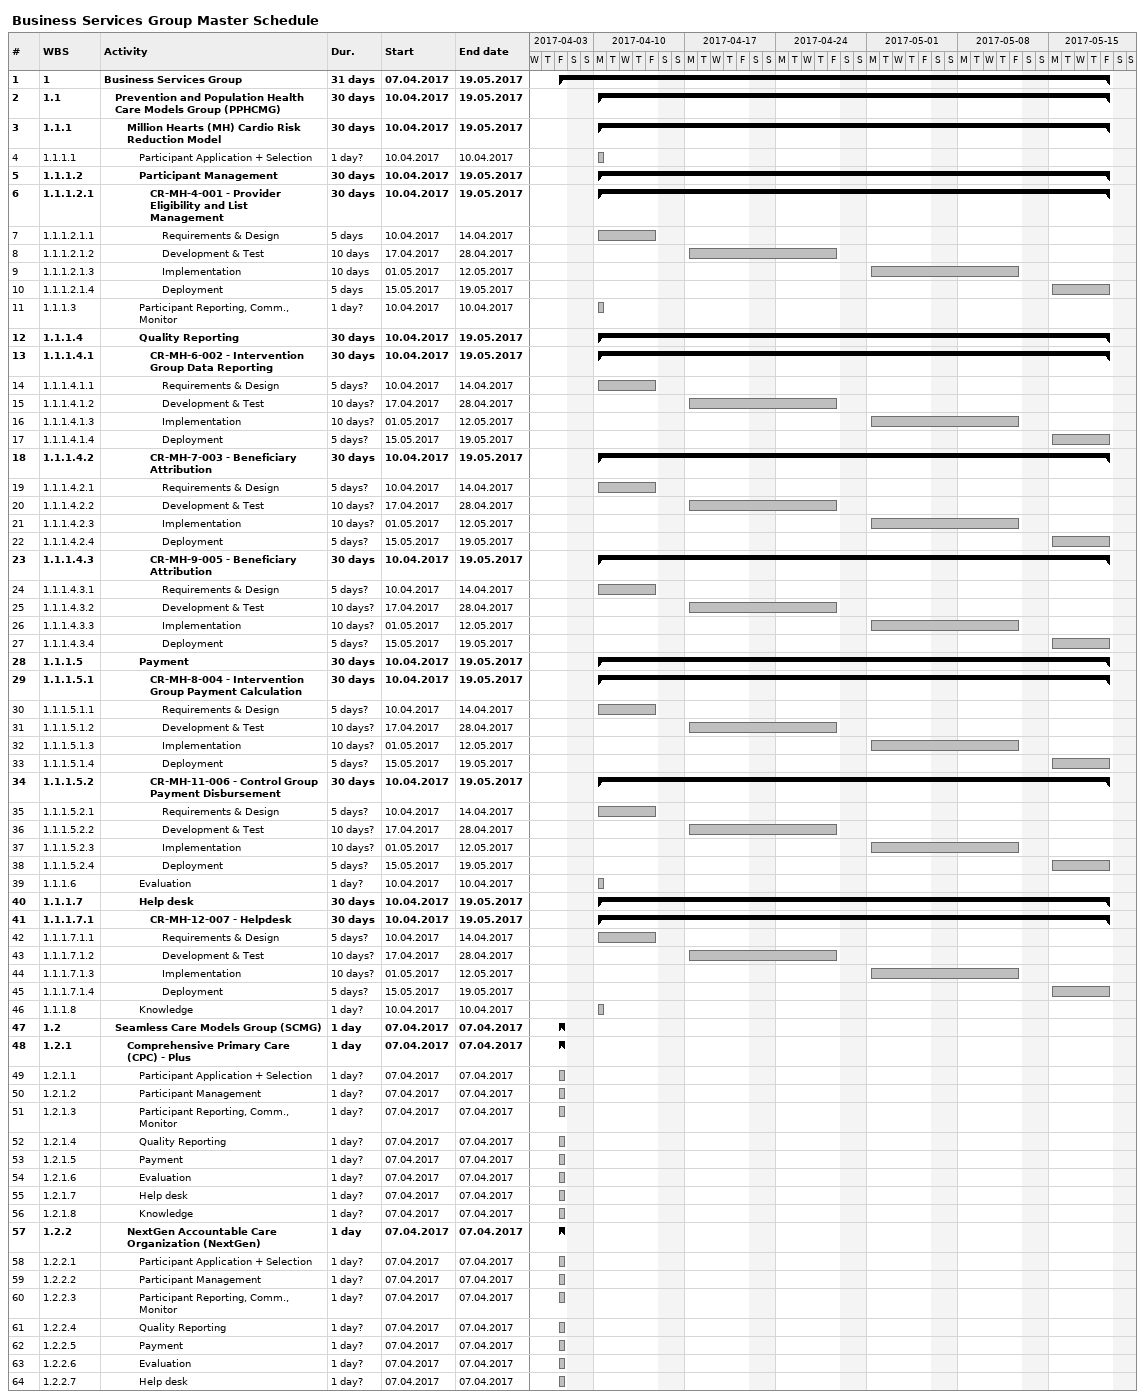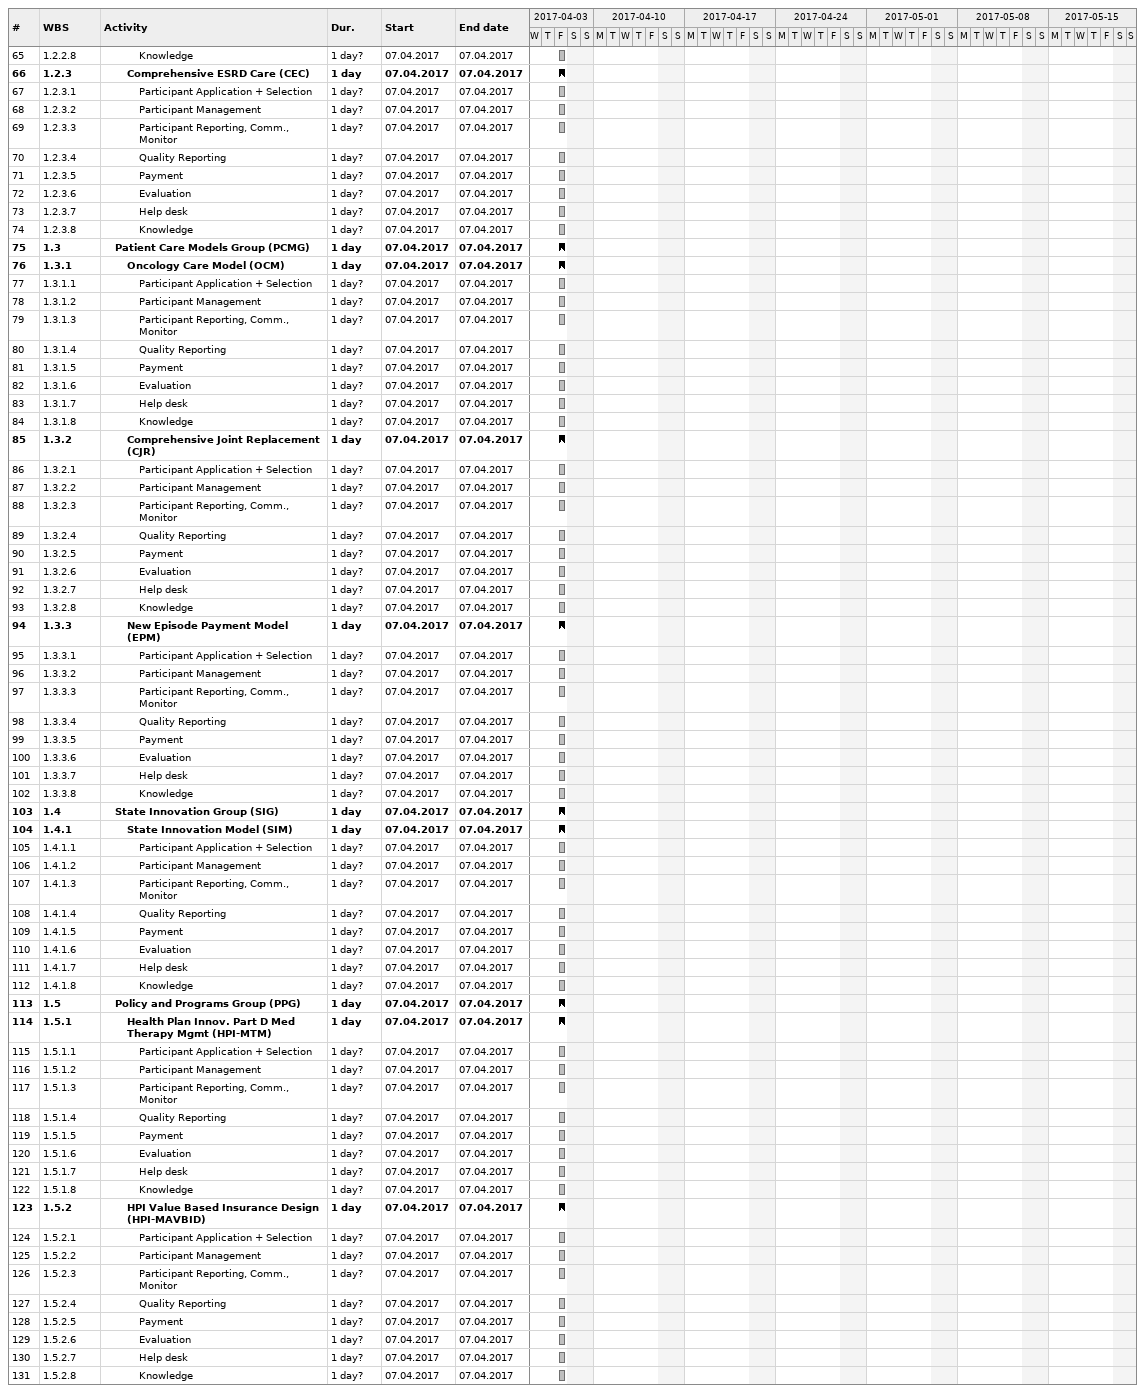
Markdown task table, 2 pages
Business Services Group Master Schedule

| ID | WBS | Task | Duration | Start | Finish |
|---|---|---|---|---|---|
| 1 | 1 | **Business Services Group** | 31d | 2017-04-07 | 2017-05-19 |
| 2 | 1.1 | **Prevention and Population Health Care Models Group (PPHCMG)** | 30d | 2017-04-10 | 2017-05-19 |
| 3 | 1.1.1 | **Million Hearts (MH) Cardio Risk Reduction Model** | 30d | 2017-04-10 | 2017-05-19 |
| 4 | 1.1.1.1 | Participant Application + Selection | 1d? | 2017-04-10 | 2017-04-10 |
| 5 | 1.1.1.2 | **Participant Management** | 30d | 2017-04-10 | 2017-05-19 |
| 6 | 1.1.1.2.1 | **CR-MH-4-001 - Provider Eligibility and List Management** | 30d | 2017-04-10 | 2017-05-19 |
| 7 | 1.1.1.2.1.1 | Requirements & Design | 5d | 2017-04-10 | 2017-04-14 |
| 8 | 1.1.1.2.1.2 | Development & Test | 10d | 2017-04-17 | 2017-04-28 |
| 9 | 1.1.1.2.1.3 | Implementation | 10d | 2017-05-01 | 2017-05-12 |
| 10 | 1.1.1.2.1.4 | Deployment | 5d | 2017-05-15 | 2017-05-19 |
| 11 | 1.1.1.3 | Participant Reporting, Comm., Monitor | 1d? | 2017-04-10 | 2017-04-10 |
| 12 | 1.1.1.4 | **Quality Reporting** | 30d | 2017-04-10 | 2017-05-19 |
| 13 | 1.1.1.4.1 | **CR-MH-6-002 - Intervention Group Data Reporting** | 30d | 2017-04-10 | 2017-05-19 |
| 14 | 1.1.1.4.1.1 | Requirements & Design | 5d? | 2017-04-10 | 2017-04-14 |
| 15 | 1.1.1.4.1.2 | Development & Test | 10d? | 2017-04-17 | 2017-04-28 |
| 16 | 1.1.1.4.1.3 | Implementation | 10d? | 2017-05-01 | 2017-05-12 |
| 17 | 1.1.1.4.1.4 | Deployment | 5d? | 2017-05-15 | 2017-05-19 |
| 18 | 1.1.1.4.2 | **CR-MH-7-003 - Beneficiary Attribution** | 30d | 2017-04-10 | 2017-05-19 |
| 19 | 1.1.1.4.2.1 | Requirements & Design | 5d? | 2017-04-10 | 2017-04-14 |
| 20 | 1.1.1.4.2.2 | Development & Test | 10d? | 2017-04-17 | 2017-04-28 |
| 21 | 1.1.1.4.2.3 | Implementation | 10d? | 2017-05-01 | 2017-05-12 |
| 22 | 1.1.1.4.2.4 | Deployment | 5d? | 2017-05-15 | 2017-05-19 |
| 23 | 1.1.1.4.3 | **CR-MH-9-005 - Beneficiary Attribution** | 30d | 2017-04-10 | 2017-05-19 |
| 24 | 1.1.1.4.3.1 | Requirements & Design | 5d? | 2017-04-10 | 2017-04-14 |
| 25 | 1.1.1.4.3.2 | Development & Test | 10d? | 2017-04-17 | 2017-04-28 |
| 26 | 1.1.1.4.3.3 | Implementation | 10d? | 2017-05-01 | 2017-05-12 |
| 27 | 1.1.1.4.3.4 | Deployment | 5d? | 2017-05-15 | 2017-05-19 |
| 28 | 1.1.1.5 | **Payment** | 30d | 2017-04-10 | 2017-05-19 |
| 29 | 1.1.1.5.1 | **CR-MH-8-004 - Intervention Group Payment Calculation** | 30d | 2017-04-10 | 2017-05-19 |
| 30 | 1.1.1.5.1.1 | Requirements & Design | 5d? | 2017-04-10 | 2017-04-14 |
| 31 | 1.1.1.5.1.2 | Development & Test | 10d? | 2017-04-17 | 2017-04-28 |
| 32 | 1.1.1.5.1.3 | Implementation | 10d? | 2017-05-01 | 2017-05-12 |
| 33 | 1.1.1.5.1.4 | Deployment | 5d? | 2017-05-15 | 2017-05-19 |
| 34 | 1.1.1.5.2 | **CR-MH-11-006 - Control Group Payment Disbursement** | 30d | 2017-04-10 | 2017-05-19 |
| 35 | 1.1.1.5.2.1 | Requirements & Design | 5d? | 2017-04-10 | 2017-04-14 |
| 36 | 1.1.1.5.2.2 | Development & Test | 10d? | 2017-04-17 | 2017-04-28 |
| 37 | 1.1.1.5.2.3 | Implementation | 10d? | 2017-05-01 | 2017-05-12 |
| 38 | 1.1.1.5.2.4 | Deployment | 5d? | 2017-05-15 | 2017-05-19 |
| 39 | 1.1.1.6 | Evaluation | 1d? | 2017-04-10 | 2017-04-10 |
| 40 | 1.1.1.7 | **Help desk** | 30d | 2017-04-10 | 2017-05-19 |
| 41 | 1.1.1.7.1 | **CR-MH-12-007 - Helpdesk** | 30d | 2017-04-10 | 2017-05-19 |
| 42 | 1.1.1.7.1.1 | Requirements & Design | 5d? | 2017-04-10 | 2017-04-14 |
| 43 | 1.1.1.7.1.2 | Development & Test | 10d? | 2017-04-17 | 2017-04-28 |
| 44 | 1.1.1.7.1.3 | Implementation | 10d? | 2017-05-01 | 2017-05-12 |
| 45 | 1.1.1.7.1.4 | Deployment | 5d? | 2017-05-15 | 2017-05-19 |
| 46 | 1.1.1.8 | Knowledge | 1d? | 2017-04-10 | 2017-04-10 |
| 47 | 1.2 | **Seamless Care Models Group (SCMG)** | 1d | 2017-04-07 | 2017-04-07 |
| 48 | 1.2.1 | **Comprehensive Primary Care (CPC) - Plus** | 1d | 2017-04-07 | 2017-04-07 |
| 49 | 1.2.1.1 | Participant Application + Selection | 1d? | 2017-04-07 | 2017-04-07 |
| 50 | 1.2.1.2 | Participant Management | 1d? | 2017-04-07 | 2017-04-07 |
| 51 | 1.2.1.3 | Participant Reporting, Comm., Monitor | 1d? | 2017-04-07 | 2017-04-07 |
| 52 | 1.2.1.4 | Quality Reporting | 1d? | 2017-04-07 | 2017-04-07 |
| 53 | 1.2.1.5 | Payment | 1d? | 2017-04-07 | 2017-04-07 |
| 54 | 1.2.1.6 | Evaluation | 1d? | 2017-04-07 | 2017-04-07 |
| 55 | 1.2.1.7 | Help desk | 1d? | 2017-04-07 | 2017-04-07 |
| 56 | 1.2.1.8 | Knowledge | 1d? | 2017-04-07 | 2017-04-07 |
| 57 | 1.2.2 | **NextGen Accountable Care Organization (NextGen)** | 1d | 2017-04-07 | 2017-04-07 |
| 58 | 1.2.2.1 | Participant Application + Selection | 1d? | 2017-04-07 | 2017-04-07 |
| 59 | 1.2.2.2 | Participant Management | 1d? | 2017-04-07 | 2017-04-07 |
| 60 | 1.2.2.3 | Participant Reporting, Comm., Monitor | 1d? | 2017-04-07 | 2017-04-07 |
| 61 | 1.2.2.4 | Quality Reporting | 1d? | 2017-04-07 | 2017-04-07 |
| 62 | 1.2.2.5 | Payment | 1d? | 2017-04-07 | 2017-04-07 |
| 63 | 1.2.2.6 | Evaluation | 1d? | 2017-04-07 | 2017-04-07 |
| 64 | 1.2.2.7 | Help desk | 1d? | 2017-04-07 | 2017-04-07 |
| 65 | 1.2.2.8 | Knowledge | 1d? | 2017-04-07 | 2017-04-07 |
| 66 | 1.2.3 | **Comprehensive ESRD Care (CEC)** | 1d | 2017-04-07 | 2017-04-07 |
| 67 | 1.2.3.1 | Participant Application + Selection | 1d? | 2017-04-07 | 2017-04-07 |
| 68 | 1.2.3.2 | Participant Management | 1d? | 2017-04-07 | 2017-04-07 |
| 69 | 1.2.3.3 | Participant Reporting, Comm., Monitor | 1d? | 2017-04-07 | 2017-04-07 |
| 70 | 1.2.3.4 | Quality Reporting | 1d? | 2017-04-07 | 2017-04-07 |
| 71 | 1.2.3.5 | Payment | 1d? | 2017-04-07 | 2017-04-07 |
| 72 | 1.2.3.6 | Evaluation | 1d? | 2017-04-07 | 2017-04-07 |
| 73 | 1.2.3.7 | Help desk | 1d? | 2017-04-07 | 2017-04-07 |
| 74 | 1.2.3.8 | Knowledge | 1d? | 2017-04-07 | 2017-04-07 |
| 75 | 1.3 | **Patient Care Models Group (PCMG)** | 1d | 2017-04-07 | 2017-04-07 |
| 76 | 1.3.1 | **Oncology Care Model (OCM)** | 1d | 2017-04-07 | 2017-04-07 |
| 77 | 1.3.1.1 | Participant Application + Selection | 1d? | 2017-04-07 | 2017-04-07 |
| 78 | 1.3.1.2 | Participant Management | 1d? | 2017-04-07 | 2017-04-07 |
| 79 | 1.3.1.3 | Participant Reporting, Comm., Monitor | 1d? | 2017-04-07 | 2017-04-07 |
| 80 | 1.3.1.4 | Quality Reporting | 1d? | 2017-04-07 | 2017-04-07 |
| 81 | 1.3.1.5 | Payment | 1d? | 2017-04-07 | 2017-04-07 |
| 82 | 1.3.1.6 | Evaluation | 1d? | 2017-04-07 | 2017-04-07 |
| 83 | 1.3.1.7 | Help desk | 1d? | 2017-04-07 | 2017-04-07 |
| 84 | 1.3.1.8 | Knowledge | 1d? | 2017-04-07 | 2017-04-07 |
| 85 | 1.3.2 | **Comprehensive Joint Replacement (CJR)** | 1d | 2017-04-07 | 2017-04-07 |
| 86 | 1.3.2.1 | Participant Application + Selection | 1d? | 2017-04-07 | 2017-04-07 |
| 87 | 1.3.2.2 | Participant Management | 1d? | 2017-04-07 | 2017-04-07 |
| 88 | 1.3.2.3 | Participant Reporting, Comm., Monitor | 1d? | 2017-04-07 | 2017-04-07 |
| 89 | 1.3.2.4 | Quality Reporting | 1d? | 2017-04-07 | 2017-04-07 |
| 90 | 1.3.2.5 | Payment | 1d? | 2017-04-07 | 2017-04-07 |
| 91 | 1.3.2.6 | Evaluation | 1d? | 2017-04-07 | 2017-04-07 |
| 92 | 1.3.2.7 | Help desk | 1d? | 2017-04-07 | 2017-04-07 |
| 93 | 1.3.2.8 | Knowledge | 1d? | 2017-04-07 | 2017-04-07 |
| 94 | 1.3.3 | **New Episode Payment Model (EPM)** | 1d | 2017-04-07 | 2017-04-07 |
| 95 | 1.3.3.1 | Participant Application + Selection | 1d? | 2017-04-07 | 2017-04-07 |
| 96 | 1.3.3.2 | Participant Management | 1d? | 2017-04-07 | 2017-04-07 |
| 97 | 1.3.3.3 | Participant Reporting, Comm., Monitor | 1d? | 2017-04-07 | 2017-04-07 |
| 98 | 1.3.3.4 | Quality Reporting | 1d? | 2017-04-07 | 2017-04-07 |
| 99 | 1.3.3.5 | Payment | 1d? | 2017-04-07 | 2017-04-07 |
| 100 | 1.3.3.6 | Evaluation | 1d? | 2017-04-07 | 2017-04-07 |
| 101 | 1.3.3.7 | Help desk | 1d? | 2017-04-07 | 2017-04-07 |
| 102 | 1.3.3.8 | Knowledge | 1d? | 2017-04-07 | 2017-04-07 |
| 103 | 1.4 | **State Innovation Group (SIG)** | 1d | 2017-04-07 | 2017-04-07 |
| 104 | 1.4.1 | **State Innovation Model (SIM)** | 1d | 2017-04-07 | 2017-04-07 |
| 105 | 1.4.1.1 | Participant Application + Selection | 1d? | 2017-04-07 | 2017-04-07 |
| 106 | 1.4.1.2 | Participant Management | 1d? | 2017-04-07 | 2017-04-07 |
| 107 | 1.4.1.3 | Participant Reporting, Comm., Monitor | 1d? | 2017-04-07 | 2017-04-07 |
| 108 | 1.4.1.4 | Quality Reporting | 1d? | 2017-04-07 | 2017-04-07 |
| 109 | 1.4.1.5 | Payment | 1d? | 2017-04-07 | 2017-04-07 |
| 110 | 1.4.1.6 | Evaluation | 1d? | 2017-04-07 | 2017-04-07 |
| 111 | 1.4.1.7 | Help desk | 1d? | 2017-04-07 | 2017-04-07 |
| 112 | 1.4.1.8 | Knowledge | 1d? | 2017-04-07 | 2017-04-07 |
| 113 | 1.5 | **Policy and Programs Group (PPG)** | 1d | 2017-04-07 | 2017-04-07 |
| 114 | 1.5.1 | **Health Plan Innov. Part D Med Therapy Mgmt (HPI-MTM)** | 1d | 2017-04-07 | 2017-04-07 |
| 115 | 1.5.1.1 | Participant Application + Selection | 1d? | 2017-04-07 | 2017-04-07 |
| 116 | 1.5.1.2 | Participant Management | 1d? | 2017-04-07 | 2017-04-07 |
| 117 | 1.5.1.3 | Participant Reporting, Comm., Monitor | 1d? | 2017-04-07 | 2017-04-07 |
| 118 | 1.5.1.4 | Quality Reporting | 1d? | 2017-04-07 | 2017-04-07 |
| 119 | 1.5.1.5 | Payment | 1d? | 2017-04-07 | 2017-04-07 |
| 120 | 1.5.1.6 | Evaluation | 1d? | 2017-04-07 | 2017-04-07 |
| 121 | 1.5.1.7 | Help desk | 1d? | 2017-04-07 | 2017-04-07 |
| 122 | 1.5.1.8 | Knowledge | 1d? | 2017-04-07 | 2017-04-07 |
| 123 | 1.5.2 | **HPI Value Based Insurance Design (HPI-MAVBID)** | 1d | 2017-04-07 | 2017-04-07 |
| 124 | 1.5.2.1 | Participant Application + Selection | 1d? | 2017-04-07 | 2017-04-07 |
| 125 | 1.5.2.2 | Participant Management | 1d? | 2017-04-07 | 2017-04-07 |
| 126 | 1.5.2.3 | Participant Reporting, Comm., Monitor | 1d? | 2017-04-07 | 2017-04-07 |
| 127 | 1.5.2.4 | Quality Reporting | 1d? | 2017-04-07 | 2017-04-07 |
| 128 | 1.5.2.5 | Payment | 1d? | 2017-04-07 | 2017-04-07 |
| 129 | 1.5.2.6 | Evaluation | 1d? | 2017-04-07 | 2017-04-07 |
| 130 | 1.5.2.7 | Help desk | 1d? | 2017-04-07 | 2017-04-07 |
| 131 | 1.5.2.8 | Knowledge | 1d? | 2017-04-07 | 2017-04-07 |
